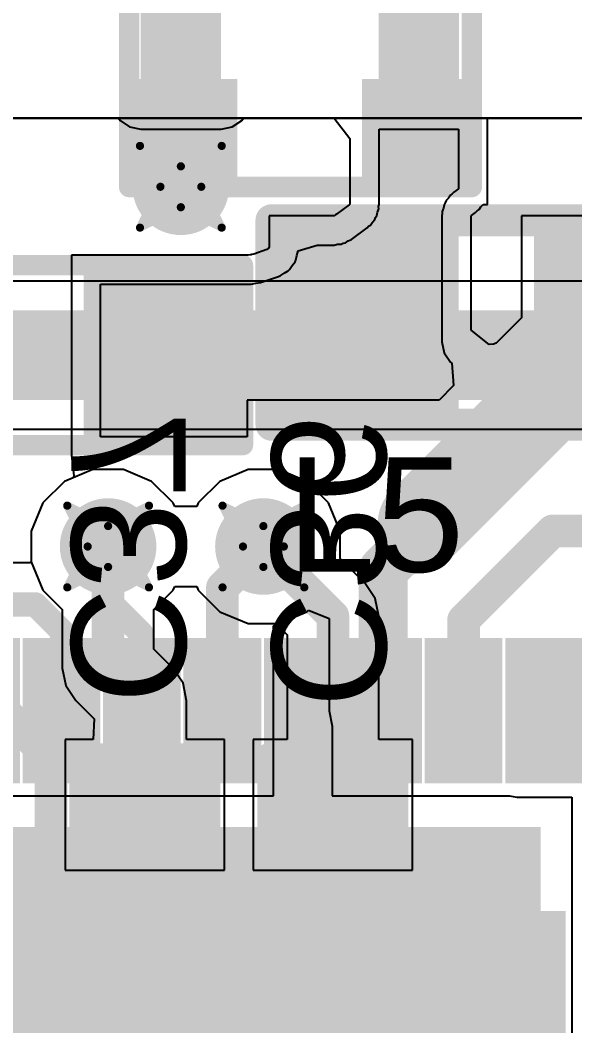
# Model space of a CAD drawing. Header units: inches. Extents: x -8 to 384, y -12 to 64.
# Drawn here: x 8.32 to 11.77, y 21.26 to 27.51 of the extents above; entities that cross this region are included whole.
import ezdxf

# ---------------------------------------------------------------- set-up
doc = ezdxf.new("R2010")
doc.units = ezdxf.units.IN
for name, color, linetype in [('Board_outline', 216, 'Continuous'), ('Bottom Layer', 5, 'Continuous'), ('Bottom Overlay', 54, 'Continuous'), ('Bottom Paste', 16, 'Continuous'), ('Bottom Solder', 6, 'Continuous'), ('Drill Drawing', 1, 'Continuous'), ('Top Layer', 1, 'Continuous'), ('Top Overlay', 2, 'Continuous'), ('Top Paste', 8, 'Continuous'), ('Top Solder', 216, 'Continuous'), ('Via Holes', 16, 'Continuous')]:
    doc.layers.add(name, color=color, linetype=linetype)
doc.styles.add('Arial', font='', dxfattribs={"height": 0.2})
doc.styles.get('Arial').set_extended_font_data('Arial')

# ---------------------------------------------------------------- blocks, each defined once
blk = doc.blocks.new('ANT__4')
at = {"layer": 'Top Layer'}
for points in [[(-4.92830104, -2.85924752), (-4.428302039999999, -2.85924752), (-4.428302039999999, 4.940752119999999), (-4.92830104, 4.940752119999999)], [(-3.45000072, -2.85999936), (-2.95000172, -2.85999936), (-2.95000172, 4.94000028), (-3.45000072, 4.94000028)], [(-4.92830104, -2.82924758), (-4.428302039999999, -2.82924758), (-4.428302039999999, -3.32924658), (-4.92830104, -3.32924658)], [(-3.45000072, -2.82999942), (-2.95000172, -2.82999942), (-2.95000172, -3.32999842), (-3.45000072, -3.32999842)]]:
    blk.add_hatch(color=1, dxfattribs=at).paths.add_polyline_path(points)
at = {"layer": 'Top Paste'}
for points in [[(-4.92830104, -2.82924758), (-4.428302039999999, -2.82924758), (-4.428302039999999, -3.32924658), (-4.92830104, -3.32924658)], [(-3.45000072, -2.82999942), (-2.95000172, -2.82999942), (-2.95000172, -3.32999842), (-3.45000072, -3.32999842)]]:
    blk.add_hatch(color=8, dxfattribs=at).paths.add_polyline_path(points)
at = {"layer": 'Top Solder'}
for points in [[(-5.029901039999999, -2.72764758), (-4.32670204, -2.72764758), (-4.32670204, -3.430846579999999), (-5.029901039999999, -3.430846579999999)], [(-3.55160072, -2.72839942), (-2.84840172, -2.72839942), (-2.84840172, -3.43159842), (-3.55160072, -3.43159842)]]:
    blk.add_hatch(color=216, dxfattribs=at).paths.add_polyline_path(points)
at = {"layer": 'Top Overlay', "const_width": 0.127}
for points in [[(-5.00000016, -3.40000082), (-5.00000016, 5.01000014)], [(-2.86999934, -3.40000082), (-2.86999934, 0.8700007999999999)], [(-5.00000016, -3.40000082), (-2.87999932, -3.40000082)]]:
    blk.add_lwpolyline(points, dxfattribs=at)
at = {"layer": 'Top Overlay', "const_width": 0.0635}
for points in [[(-5.03175016, -3.40000082, 1), (-4.96825016, -3.40000082, 1)], [(-5.03175016, -3.40000082, 1), (-4.96825016, -3.40000082, 1)], [(-2.91174932, -3.40000082, 1), (-2.84824932, -3.40000082, 1)], [(-2.90174934, -3.40000082, 1), (-2.83824934, -3.40000082, 1)]]:
    blk.add_lwpolyline(points, format="xyb", close=True, dxfattribs=at)
blk = doc.blocks.new('IND_0603_24')
at = {"layer": 'Top Layer'}
for points in [[(-1.23500007, 0.4850003), (-0.33499933, 0.4850003), (-0.33499933, -0.4850003), (-1.23500007, -0.4850003)], [(0.33499933, 0.4850003), (1.23500007, 0.4850003), (1.23500007, -0.4850003), (0.33499933, -0.4850003)]]:
    blk.add_hatch(color=1, dxfattribs=at).paths.add_polyline_path(points)
at = {"layer": 'Top Paste'}
for points in [[(-1.23500007, 0.4850003), (-0.33499933, 0.4850003), (-0.33499933, -0.4850003), (-1.23500007, -0.4850003)], [(0.33499933, 0.4850003), (1.23500007, 0.4850003), (1.23500007, -0.4850003), (0.33499933, -0.4850003)]]:
    blk.add_hatch(color=8, dxfattribs=at).paths.add_polyline_path(points)
at = {"layer": 'Top Solder'}
for points in [[(-1.33660007, 0.5866003), (-0.23339933, 0.5866003), (-0.23339933, -0.5866003), (-1.33660007, -0.5866003)], [(0.23339933, 0.5866003), (1.33660007, 0.5866003), (1.33660007, -0.5866003), (0.23339933, -0.5866003)]]:
    blk.add_hatch(color=216, dxfattribs=at).paths.add_polyline_path(points)
at = {"layer": 'Top Overlay', "const_width": 0.1999996}
for points in [[(-1.397, 0.635), (1.397, 0.635)], [(-1.397, -0.635), (-1.397, 0.635)], [(1.397, -0.635), (1.397, 0.635)], [(-1.397, -0.635), (1.397, -0.635)]]:
    blk.add_lwpolyline(points, dxfattribs=at)
at = {"layer": 'Top Overlay', "const_width": 0.0999998}
for points in [[(-1.4469999, 0.635, 1), (-1.3470001, 0.635, 1)], [(-1.4469999, 0.635, 1), (-1.3470001, 0.635, 1)], [(1.3470001, 0.635, 1), (1.4469999, 0.635, 1)], [(1.3470001, 0.635, 1), (1.4469999, 0.635, 1)], [(-1.4469999, -0.635, 1), (-1.3470001, -0.635, 1)], [(-1.4469999, -0.635, 1), (-1.3470001, -0.635, 1)], [(1.3470001, -0.635, 1), (1.4469999, -0.635, 1)], [(1.3470001, -0.635, 1), (1.4469999, -0.635, 1)]]:
    blk.add_lwpolyline(points, format="xyb", close=True, dxfattribs=at)
blk = doc.blocks.new('32_QFN_44')
at = {"layer": 'Top Layer'}
for points in [[(-1.61006028, 2.10008343), (-1.89005972, 2.10008343), (-1.89005972, 2.80008457), (-1.61006028, 2.80008457)], [(-1.10993428, 2.10008343), (-1.38993372, 2.10008343), (-1.38993372, 2.80008457), (-1.10993428, 2.80008457)], [(-0.61006228, 2.10008343), (-0.89006172, 2.10008343), (-0.89006172, 2.80008457), (-0.61006228, 2.80008457)], [(-0.10993628, 2.10008343), (-0.38993572, 2.10008343), (-0.38993572, 2.80008457), (-0.1099362799999999, 2.80008457)], [(0.38993572, 2.10008343), (0.1099362799999999, 2.10008343), (0.10993628, 2.80008457), (0.38993572, 2.80008457)], [(0.89006172, 2.10008343), (0.61006228, 2.10008343), (0.61006228, 2.80008457), (0.89006172, 2.80008457)], [(1.38993372, 2.10008343), (1.10993428, 2.10008343), (1.10993428, 2.80008457), (1.38993372, 2.80008457)], [(1.89005972, 2.10008343), (1.61006028, 2.10008343), (1.61006028, 2.80008457), (1.89005972, 2.80008457)], [(-2.80008457, 1.61006028), (-2.80008457, 1.89005972), (-2.10008343, 1.89005972), (-2.10008343, 1.61006028)], [(2.10008343, 1.61006028), (2.10008343, 1.89005972), (2.80008457, 1.89005972), (2.80008457, 1.61006028)], [(1.626997, -1.626997), (-1.626997, -1.626997), (-1.626997, 1.626997), (1.626997, 1.626997)], [(-2.80008457, 1.10993428), (-2.80008457, 1.38993372), (-2.10008343, 1.38993372), (-2.10008343, 1.10993428)], [(2.10008343, 1.10993428), (2.10008343, 1.38993372), (2.80008457, 1.38993372), (2.80008457, 1.10993428)], [(-2.80008457, 0.61006228), (-2.80008457, 0.89006172), (-2.10008343, 0.89006172), (-2.10008343, 0.61006228)], [(2.10008343, 0.61006228), (2.10008343, 0.89006172), (2.80008457, 0.89006172), (2.80008457, 0.61006228)], [(-0.63496952, -0.63501016), (0.63503048, -0.63501016), (0.63503048, 0.6349898399999999), (-0.63496952, 0.6349898399999999)], [(-2.80008457, 0.10993628), (-2.80008457, 0.38993572), (-2.10008343, 0.38993572), (-2.10008343, 0.10993628)], [(2.10008343, 0.10993628), (2.10008343, 0.38993572), (2.80008457, 0.38993572), (2.80008457, 0.10993628)], [(-2.80008457, -0.38993572), (-2.80008457, -0.10993628), (-2.10008343, -0.10993628), (-2.10008343, -0.38993572)], [(2.10008343, -0.38993572), (2.10008343, -0.10993628), (2.80008457, -0.10993628), (2.80008457, -0.38993572)], [(-2.80008457, -0.89006172), (-2.80008457, -0.61006228), (-2.10008343, -0.61006228), (-2.10008343, -0.89006172)], [(2.10008343, -0.89006172), (2.10008343, -0.61006228), (2.80008457, -0.61006228), (2.80008457, -0.89006172)], [(-2.80008457, -1.38993372), (-2.80008457, -1.10993428), (-2.10008343, -1.10993428), (-2.10008343, -1.38993372)], [(2.10008343, -1.38993372), (2.10008343, -1.10993428), (2.80008457, -1.10993428), (2.80008457, -1.38993372)], [(-2.80008457, -1.89005972), (-2.80008457, -1.61006028), (-2.10008343, -1.61006028), (-2.10008343, -1.89005972)], [(2.10008343, -1.89005972), (2.10008343, -1.61006028), (2.80008457, -1.61006028), (2.80008457, -1.89005972)], [(-1.61006028, -2.80008457), (-1.89005972, -2.80008457), (-1.89005972, -2.10008343), (-1.61006028, -2.10008343)], [(-1.10993428, -2.80008457), (-1.38993372, -2.80008457), (-1.38993372, -2.10008343), (-1.10993428, -2.10008343)], [(-0.61006228, -2.80008457), (-0.89006172, -2.80008457), (-0.89006172, -2.10008343), (-0.61006228, -2.10008343)], [(-0.10993628, -2.80008457), (-0.38993572, -2.80008457), (-0.38993572, -2.10008343), (-0.1099362799999999, -2.10008343)], [(0.38993572, -2.80008457), (0.1099362799999999, -2.80008457), (0.10993628, -2.10008343), (0.38993572, -2.10008343)], [(0.89006172, -2.80008457), (0.61006228, -2.80008457), (0.61006228, -2.10008343), (0.89006172, -2.10008343)], [(1.38993372, -2.80008457), (1.10993428, -2.80008457), (1.10993428, -2.10008343), (1.38993372, -2.10008343)], [(1.89005972, -2.80008457), (1.61006028, -2.80008457), (1.61006028, -2.10008343), (1.89005972, -2.10008343)]]:
    blk.add_hatch(color=1, dxfattribs=at).paths.add_polyline_path(points)
at = {"layer": 'Top Paste'}
for points in [[(-1.61006028, 2.10008343), (-1.89005972, 2.10008343), (-1.89005972, 2.80008457), (-1.61006028, 2.80008457)], [(-1.10993428, 2.10008343), (-1.38993372, 2.10008343), (-1.38993372, 2.80008457), (-1.10993428, 2.80008457)], [(-0.61006228, 2.10008343), (-0.89006172, 2.10008343), (-0.89006172, 2.80008457), (-0.61006228, 2.80008457)], [(-0.10993628, 2.10008343), (-0.38993572, 2.10008343), (-0.38993572, 2.80008457), (-0.1099362799999999, 2.80008457)], [(0.38993572, 2.10008343), (0.1099362799999999, 2.10008343), (0.10993628, 2.80008457), (0.38993572, 2.80008457)], [(0.89006172, 2.10008343), (0.61006228, 2.10008343), (0.61006228, 2.80008457), (0.89006172, 2.80008457)], [(1.38993372, 2.10008343), (1.10993428, 2.10008343), (1.10993428, 2.80008457), (1.38993372, 2.80008457)], [(1.89005972, 2.10008343), (1.61006028, 2.10008343), (1.61006028, 2.80008457), (1.89005972, 2.80008457)], [(-2.80008457, 1.61006028), (-2.80008457, 1.89005972), (-2.10008343, 1.89005972), (-2.10008343, 1.61006028)], [(2.10008343, 1.61006028), (2.10008343, 1.89005972), (2.80008457, 1.89005972), (2.80008457, 1.61006028)], [(1.626997, -1.626997), (-1.626997, -1.626997), (-1.626997, 1.626997), (1.626997, 1.626997)], [(-2.80008457, 1.10993428), (-2.80008457, 1.38993372), (-2.10008343, 1.38993372), (-2.10008343, 1.10993428)], [(2.10008343, 1.10993428), (2.10008343, 1.38993372), (2.80008457, 1.38993372), (2.80008457, 1.10993428)], [(-2.80008457, 0.61006228), (-2.80008457, 0.89006172), (-2.10008343, 0.89006172), (-2.10008343, 0.61006228)], [(2.10008343, 0.61006228), (2.10008343, 0.89006172), (2.80008457, 0.89006172), (2.80008457, 0.61006228)], [(-2.80008457, 0.10993628), (-2.80008457, 0.38993572), (-2.10008343, 0.38993572), (-2.10008343, 0.10993628)], [(2.10008343, 0.10993628), (2.10008343, 0.38993572), (2.80008457, 0.38993572), (2.80008457, 0.10993628)], [(-2.80008457, -0.38993572), (-2.80008457, -0.10993628), (-2.10008343, -0.10993628), (-2.10008343, -0.38993572)], [(2.10008343, -0.38993572), (2.10008343, -0.10993628), (2.80008457, -0.10993628), (2.80008457, -0.38993572)], [(-2.80008457, -0.89006172), (-2.80008457, -0.61006228), (-2.10008343, -0.61006228), (-2.10008343, -0.89006172)], [(2.10008343, -0.89006172), (2.10008343, -0.61006228), (2.80008457, -0.61006228), (2.80008457, -0.89006172)], [(-2.80008457, -1.38993372), (-2.80008457, -1.10993428), (-2.10008343, -1.10993428), (-2.10008343, -1.38993372)], [(2.10008343, -1.38993372), (2.10008343, -1.10993428), (2.80008457, -1.10993428), (2.80008457, -1.38993372)], [(-2.80008457, -1.89005972), (-2.80008457, -1.61006028), (-2.10008343, -1.61006028), (-2.10008343, -1.89005972)], [(2.10008343, -1.89005972), (2.10008343, -1.61006028), (2.80008457, -1.61006028), (2.80008457, -1.89005972)], [(-1.61006028, -2.80008457), (-1.89005972, -2.80008457), (-1.89005972, -2.10008343), (-1.61006028, -2.10008343)], [(-1.10993428, -2.80008457), (-1.38993372, -2.80008457), (-1.38993372, -2.10008343), (-1.10993428, -2.10008343)], [(-0.61006228, -2.80008457), (-0.89006172, -2.80008457), (-0.89006172, -2.10008343), (-0.61006228, -2.10008343)], [(-0.10993628, -2.80008457), (-0.38993572, -2.80008457), (-0.38993572, -2.10008343), (-0.1099362799999999, -2.10008343)], [(0.38993572, -2.80008457), (0.1099362799999999, -2.80008457), (0.10993628, -2.10008343), (0.38993572, -2.10008343)], [(0.89006172, -2.80008457), (0.61006228, -2.80008457), (0.61006228, -2.10008343), (0.89006172, -2.10008343)], [(1.38993372, -2.80008457), (1.10993428, -2.80008457), (1.10993428, -2.10008343), (1.38993372, -2.10008343)], [(1.89005972, -2.80008457), (1.61006028, -2.80008457), (1.61006028, -2.10008343), (1.89005972, -2.10008343)]]:
    blk.add_hatch(color=8, dxfattribs=at).paths.add_polyline_path(points)
at = {"layer": 'Top Solder'}
for points in [[(-1.50846028, 1.99848343), (-1.99165972, 1.99848343), (-1.99165972, 2.90168457), (-1.50846028, 2.90168457)], [(-1.00833428, 1.99848343), (-1.49153372, 1.99848343), (-1.49153372, 2.90168457), (-1.00833428, 2.90168457)], [(-0.5084622799999999, 1.99848343), (-0.99166172, 1.99848343), (-0.99166172, 2.90168457), (-0.5084622799999999, 2.90168457)], [(-0.00833628, 1.99848343), (-0.49153572, 1.99848343), (-0.49153572, 2.90168457), (-0.00833628, 2.90168457)], [(0.49153572, 1.99848343), (0.00833628, 1.99848343), (0.00833628, 2.90168457), (0.49153572, 2.90168457)], [(0.99166172, 1.99848343), (0.5084622799999999, 1.99848343), (0.5084622799999999, 2.90168457), (0.99166172, 2.90168457)], [(1.49153372, 1.99848343), (1.00833428, 1.99848343), (1.00833428, 2.90168457), (1.49153372, 2.90168457)], [(1.99165972, 1.99848343), (1.50846028, 1.99848343), (1.50846028, 2.90168457), (1.99165972, 2.90168457)], [(-2.90168457, 1.50846028), (-2.90168457, 1.99165972), (-1.99848343, 1.99165972), (-1.99848343, 1.50846028)], [(1.99848343, 1.50846028), (1.99848343, 1.99165972), (2.90168457, 1.99165972), (2.90168457, 1.50846028)], [(1.728597, -1.728597), (-1.728597, -1.728597), (-1.728597, 1.728597), (1.728597, 1.728597)], [(-2.90168457, 1.00833428), (-2.90168457, 1.49153372), (-1.99848343, 1.49153372), (-1.99848343, 1.00833428)], [(1.99848343, 1.00833428), (1.99848343, 1.49153372), (2.90168457, 1.49153372), (2.90168457, 1.00833428)], [(-2.90168457, 0.5084622799999999), (-2.90168457, 0.99166172), (-1.99848343, 0.99166172), (-1.99848343, 0.5084622799999999)], [(1.99848343, 0.5084622799999999), (1.99848343, 0.99166172), (2.90168457, 0.99166172), (2.90168457, 0.5084622799999999)], [(-2.90168457, 0.00833628), (-2.90168457, 0.49153572), (-1.99848343, 0.49153572), (-1.99848343, 0.00833628)], [(1.99848343, 0.00833628), (1.99848343, 0.49153572), (2.90168457, 0.49153572), (2.90168457, 0.00833628)], [(-2.90168457, -0.49153572), (-2.90168457, -0.00833628), (-1.99848343, -0.00833628), (-1.99848343, -0.49153572)], [(1.99848343, -0.49153572), (1.99848343, -0.00833628), (2.90168457, -0.00833628), (2.90168457, -0.49153572)], [(-2.90168457, -0.99166172), (-2.90168457, -0.5084622799999999), (-1.99848343, -0.5084622799999999), (-1.99848343, -0.99166172)], [(1.99848343, -0.99166172), (1.99848343, -0.5084622799999999), (2.90168457, -0.5084622799999999), (2.90168457, -0.99166172)], [(-2.90168457, -1.49153372), (-2.90168457, -1.00833428), (-1.99848343, -1.00833428), (-1.99848343, -1.49153372)], [(1.99848343, -1.49153372), (1.99848343, -1.00833428), (2.90168457, -1.00833428), (2.90168457, -1.49153372)], [(-2.90168457, -1.99165972), (-2.90168457, -1.50846028), (-1.99848343, -1.50846028), (-1.99848343, -1.99165972)], [(1.99848343, -1.99165972), (1.99848343, -1.50846028), (2.90168457, -1.50846028), (2.90168457, -1.99165972)], [(-1.50846028, -2.90168457), (-1.99165972, -2.90168457), (-1.99165972, -1.99848343), (-1.50846028, -1.99848343)], [(-1.00833428, -2.90168457), (-1.49153372, -2.90168457), (-1.49153372, -1.99848343), (-1.00833428, -1.99848343)], [(-0.5084622799999999, -2.90168457), (-0.99166172, -2.90168457), (-0.99166172, -1.99848343), (-0.5084622799999999, -1.99848343)], [(-0.00833628, -2.90168457), (-0.49153572, -2.90168457), (-0.49153572, -1.99848343), (-0.00833628, -1.99848343)], [(0.49153572, -2.90168457), (0.00833628, -2.90168457), (0.00833628, -1.99848343), (0.49153572, -1.99848343)], [(0.99166172, -2.90168457), (0.5084622799999999, -2.90168457), (0.5084622799999999, -1.99848343), (0.99166172, -1.99848343)], [(1.49153372, -2.90168457), (1.00833428, -2.90168457), (1.00833428, -1.99848343), (1.49153372, -1.99848343)], [(1.99165972, -2.90168457), (1.50846028, -2.90168457), (1.50846028, -1.99848343), (1.99165972, -1.99848343)]]:
    blk.add_hatch(color=216, dxfattribs=at).paths.add_polyline_path(points)
at = {"layer": 'Top Overlay', "const_width": 0.127}
for points in [[(-2.5654, 2.5654), (-2.1336, 2.5654)], [(-2.5654, 2.5654), (-2.5654, 2.1336)], [(2.1336, 2.5654), (2.5654, 2.5654)], [(2.5654, 2.5654), (2.5654, 2.1336)], [(-2.5654, -2.1336), (-2.5654, -2.5654)], [(2.5654, -2.1336), (2.5654, -2.5654)], [(-2.5654, -2.5654), (-2.1336, -2.5654)], [(2.1336, -2.5654), (2.5654, -2.5654)]]:
    blk.add_lwpolyline(points, dxfattribs=at)
at = {"layer": 'Top Overlay'}
for points, const_width in [([(-2.59715, 2.5654, 1), (-2.53365, 2.5654, 1)], 0.0635), ([(-2.59715, 2.5654, 1), (-2.53365, 2.5654, 1)], 0.0635), ([(-2.16535, 2.5654, 1), (-2.10185, 2.5654, 1)], 0.0635), ([(2.10185, 2.5654, 1), (2.16535, 2.5654, 1)], 0.0635), ([(2.53365, 2.5654, 1), (2.59715, 2.5654, 1)], 0.0635), ([(2.53365, 2.5654, 1), (2.59715, 2.5654, 1)], 0.0635), ([(-2.59715, 2.1336, 1), (-2.53365, 2.1336, 1)], 0.0635), ([(2.53365, 2.1336, 1), (2.59715, 2.1336, 1)], 0.0635), ([(-2.94948864, 1.7526, 1), (-3.09571136, 1.7526, 1)], 0.127), ([(-3.12746136, 1.7526, 1), (-3.06396136, 1.7526, 1)], 0.0635), ([(-2.98123864, 1.7526, 1), (-2.91773864, 1.7526, 1)], 0.0635), ([(-2.59715, -2.1336, 1), (-2.53365, -2.1336, 1)], 0.0635), ([(2.53365, -2.1336, 1), (2.59715, -2.1336, 1)], 0.0635), ([(-2.59715, -2.5654, 1), (-2.53365, -2.5654, 1)], 0.0635), ([(-2.59715, -2.5654, 1), (-2.53365, -2.5654, 1)], 0.0635), ([(-2.16535, -2.5654, 1), (-2.10185, -2.5654, 1)], 0.0635), ([(2.10185, -2.5654, 1), (2.16535, -2.5654, 1)], 0.0635), ([(2.53365, -2.5654, 1), (2.59715, -2.5654, 1)], 0.0635), ([(2.53365, -2.5654, 1), (2.59715, -2.5654, 1)], 0.0635)]:
    blk.add_lwpolyline(points, format="xyb", close=True, dxfattribs=dict(at, const_width=const_width))
blk = doc.blocks.new('S______B______48')
at = {"layer": 'Top Layer'}
for points in [[(-1.143, -0.4445), (-1.143, 0.4445), (-0.3809999999999999, 0.4445), (-0.3809999999999999, -0.4445)], [(0.3809999999999999, -0.4445), (0.3809999999999999, 0.4445), (1.143, 0.4445), (1.143, -0.4445)]]:
    blk.add_hatch(color=1, dxfattribs=at).paths.add_polyline_path(points)
at = {"layer": 'Top Paste'}
for points in [[(-1.143, -0.4445), (-1.143, 0.4445), (-0.3809999999999999, 0.4445), (-0.3809999999999999, -0.4445)], [(0.3809999999999999, -0.4445), (0.3809999999999999, 0.4445), (1.143, 0.4445), (1.143, -0.4445)]]:
    blk.add_hatch(color=8, dxfattribs=at).paths.add_polyline_path(points)
at = {"layer": 'Top Solder'}
for points in [[(-1.2446, -0.5460999999999999), (-1.2446, 0.5460999999999999), (-0.2794, 0.5460999999999999), (-0.2794, -0.5460999999999999)], [(0.2794, -0.5460999999999999), (0.2794, 0.5460999999999999), (1.2446, 0.5460999999999999), (1.2446, -0.5460999999999999)]]:
    blk.add_hatch(color=216, dxfattribs=at).paths.add_polyline_path(points)
at = {"layer": 'Top Overlay', "const_width": 0.127}
for points in [[(1.27, 0.5588), (-1.27, 0.5588)], [(-1.27, 0.5588), (-1.27, -0.5588)], [(1.27, 0.5588), (1.27, -0.5588)], [(1.27, -0.5588), (-1.27, -0.5588)]]:
    blk.add_lwpolyline(points, dxfattribs=at)
at = {"layer": 'Top Overlay', "const_width": 0.0635}
for points in [[(-1.30175, 0.5588, 1), (-1.23825, 0.5588, 1)], [(-1.30175, 0.5588, 1), (-1.23825, 0.5588, 1)], [(1.23825, 0.5588, 1), (1.30175, 0.5588, 1)], [(1.23825, 0.5588, 1), (1.30175, 0.5588, 1)], [(-1.30175, -0.5588, 1), (-1.23825, -0.5588, 1)], [(-1.30175, -0.5588, 1), (-1.23825, -0.5588, 1)], [(1.23825, -0.5588, 1), (1.30175, -0.5588, 1)], [(1.23825, -0.5588, 1), (1.30175, -0.5588, 1)]]:
    blk.add_lwpolyline(points, format="xyb", close=True, dxfattribs=at)
blk = doc.blocks.new('C___0402_B_78')
at = {"layer": 'Bottom Layer'}
for points in [[(-0.2413, 0.3175), (-0.2412999999999999, -0.3175), (-0.6985, -0.3175), (-0.6985, 0.3175)], [(0.6985, 0.3175), (0.6985, -0.3175), (0.2413, -0.3175), (0.2412999999999999, 0.3175)]]:
    blk.add_hatch(color=5, dxfattribs=at).paths.add_polyline_path(points)
at = {"layer": 'Bottom Paste'}
for points in [[(-0.2413, 0.3175), (-0.2412999999999999, -0.3175), (-0.6985, -0.3175), (-0.6985, 0.3175)], [(0.6985, 0.3175), (0.6985, -0.3175), (0.2413, -0.3175), (0.2412999999999999, 0.3175)]]:
    blk.add_hatch(color=16, dxfattribs=at).paths.add_polyline_path(points)
at = {"layer": 'Bottom Solder'}
for points in [[(-0.18130012, 0.37749988), (-0.18130012, -0.37749988), (-0.7584998799999999, -0.37749988), (-0.7584998799999999, 0.37749988)], [(0.7584998799999999, 0.37749988), (0.7584998799999999, -0.37749988), (0.18130012, -0.37749988), (0.18130012, 0.37749988)]]:
    blk.add_hatch(color=6, dxfattribs=at).paths.add_polyline_path(points)
at = {"layer": 'Bottom Overlay', "const_width": 0.127}
for points in [[(-0.2794, 0.4064), (-0.7874, 0.4064)], [(-0.7874, -0.4064), (-0.7874, 0.4064)], [(0.7874, 0.4064), (0.2794, 0.4064)], [(0.7874, -0.4064), (0.7874, 0.4064)], [(-0.2794, -0.4064), (-0.7874, -0.4064)], [(0.7874, -0.4064), (0.2794, -0.4064)]]:
    blk.add_lwpolyline(points, dxfattribs=at)
at = {"layer": 'Bottom Overlay', "const_width": 0.0635}
for points in [[(-0.8191499999999999, 0.4064, 1), (-0.7556499999999999, 0.4064, 1)], [(-0.8191499999999999, 0.4064, 1), (-0.7556499999999999, 0.4064, 1)], [(-0.31115, 0.4064, 1), (-0.24765, 0.4064, 1)], [(0.24765, 0.4064, 1), (0.31115, 0.4064, 1)], [(0.7556499999999999, 0.4064, 1), (0.8191499999999999, 0.4064, 1)], [(0.7556499999999999, 0.4064, 1), (0.8191499999999999, 0.4064, 1)], [(-0.8191499999999999, -0.4064, 1), (-0.7556499999999999, -0.4064, 1)], [(-0.8191499999999999, -0.4064, 1), (-0.7556499999999999, -0.4064, 1)], [(-0.31115, -0.4064, 1), (-0.24765, -0.4064, 1)], [(0.24765, -0.4064, 1), (0.31115, -0.4064, 1)], [(0.7556499999999999, -0.4064, 1), (0.8191499999999999, -0.4064, 1)], [(0.7556499999999999, -0.4064, 1), (0.8191499999999999, -0.4064, 1)]]:
    blk.add_lwpolyline(points, format="xyb", close=True, dxfattribs=at)
blk = doc.blocks.new('C___0402_B_79')
at = {"layer": 'Bottom Layer'}
for points in [[(-0.2413, 0.3175), (-0.2412999999999999, -0.3175), (-0.6985, -0.3175), (-0.6985, 0.3175)], [(0.6985, 0.3175), (0.6985, -0.3175), (0.2413, -0.3175), (0.2412999999999999, 0.3175)]]:
    blk.add_hatch(color=5, dxfattribs=at).paths.add_polyline_path(points)
at = {"layer": 'Bottom Paste'}
for points in [[(-0.2413, 0.3175), (-0.2412999999999999, -0.3175), (-0.6985, -0.3175), (-0.6985, 0.3175)], [(0.6985, 0.3175), (0.6985, -0.3175), (0.2413, -0.3175), (0.2412999999999999, 0.3175)]]:
    blk.add_hatch(color=16, dxfattribs=at).paths.add_polyline_path(points)
at = {"layer": 'Bottom Solder'}
for points in [[(-0.18130012, 0.37749988), (-0.18130012, -0.37749988), (-0.7584998799999999, -0.37749988), (-0.7584998799999999, 0.37749988)], [(0.7584998799999999, 0.37749988), (0.7584998799999999, -0.37749988), (0.18130012, -0.37749988), (0.18130012, 0.37749988)]]:
    blk.add_hatch(color=6, dxfattribs=at).paths.add_polyline_path(points)
at = {"layer": 'Bottom Overlay', "const_width": 0.127}
for points in [[(-0.7874, 0.4064), (-0.7874, -0.4064)], [(-0.7874, 0.4064), (-0.2794, 0.4064)], [(0.2794, 0.4064), (0.7874, 0.4064)], [(0.7874, 0.4064), (0.7874, -0.4064)], [(-0.7874, -0.4064), (-0.2794, -0.4064)], [(0.2794, -0.4064), (0.7874, -0.4064)]]:
    blk.add_lwpolyline(points, dxfattribs=at)
at = {"layer": 'Bottom Overlay', "const_width": 0.0635}
for points in [[(-0.8191499999999999, 0.4064, 1), (-0.7556499999999999, 0.4064, 1)], [(-0.8191499999999999, 0.4064, 1), (-0.7556499999999999, 0.4064, 1)], [(-0.31115, 0.4064, 1), (-0.24765, 0.4064, 1)], [(0.24765, 0.4064, 1), (0.31115, 0.4064, 1)], [(0.7556499999999999, 0.4064, 1), (0.8191499999999999, 0.4064, 1)], [(0.7556499999999999, 0.4064, 1), (0.8191499999999999, 0.4064, 1)], [(-0.8191499999999999, -0.4064, 1), (-0.7556499999999999, -0.4064, 1)], [(-0.8191499999999999, -0.4064, 1), (-0.7556499999999999, -0.4064, 1)], [(-0.31115, -0.4064, 1), (-0.24765, -0.4064, 1)], [(0.24765, -0.4064, 1), (0.31115, -0.4064, 1)], [(0.7556499999999999, -0.4064, 1), (0.8191499999999999, -0.4064, 1)], [(0.7556499999999999, -0.4064, 1), (0.8191499999999999, -0.4064, 1)]]:
    blk.add_lwpolyline(points, format="xyb", close=True, dxfattribs=at)

msp = doc.modelspace()

# ---------------------------------------------------------------- hatches: boundary and pattern name
at = {"layer": 'Bottom Layer'}
h = msp.add_hatch(color=5, dxfattribs=at)
edge = h.paths.add_edge_path()
edge.add_arc((9.31669968, 26.47190032), 0.2999994, 0, 360)
for points in [[(-2.1082, 25.146), (12.573, 25.146), (12.573, 25.7048), (-2.1082, 25.7048)], [(7.264399999999999, 19.1262), (11.7094, 19.1262), (11.7094, 21.971), (7.264399999999999, 21.971)]]:
    msp.add_hatch(color=5, dxfattribs=at).paths.add_polyline_path(points)
h = msp.add_hatch(color=5, dxfattribs=at)
edge = h.paths.add_edge_path()
edge.add_arc((8.8646, 24.2364006), 0.2999994, 0, 360)
h = msp.add_hatch(color=5, dxfattribs=at)
edge = h.paths.add_edge_path()
edge.add_arc((9.8298, 24.2364006), 0.2999994, 0, 360)
at = {"layer": 'Top Layer'}
h = msp.add_hatch(color=1, dxfattribs=at)
edge = h.paths.add_edge_path()
edge.add_arc((9.31669968, 26.47190032), 0.2999994, 0, 360)
h = msp.add_hatch(color=1, dxfattribs=at)
edge = h.paths.add_edge_path()
edge.add_arc((8.8646, 24.2364006), 0.2999994, 0, 360)
h = msp.add_hatch(color=1, dxfattribs=at)
edge = h.paths.add_edge_path()
edge.add_arc((9.8298, 24.2364006), 0.2999994, 0, 360)
msp.add_hatch(color=1, dxfattribs=at).paths.add_polyline_path([(11.4046, 22.86), (14.224, 22.86), (14.224, 23.5712), (11.4046, 23.5712)])
at = {"layer": 'Via Holes'}
h = msp.add_hatch(color=7, dxfattribs=at)
edge = h.paths.add_edge_path()
edge.add_arc((9.31669968, 26.47190032), 0.1499997, 0, 360)
h = msp.add_hatch(color=7, dxfattribs=at)
edge = h.paths.add_edge_path()
edge.add_arc((8.8646, 24.2364006), 0.1499997, 0, 360)
h = msp.add_hatch(color=7, dxfattribs=at)
edge = h.paths.add_edge_path()
edge.add_arc((9.8298, 24.2364006), 0.1499997, 0, 360)

# ---------------------------------------------------------------- linework, layer by layer
at = {"layer": 'Board_outline', "const_width": 0.254}
msp.add_lwpolyline([(37.53680072, 13.3604, 1), (-7.46320072, 13.3604, 1)], format="xyb", close=True, dxfattribs=at)
at = {"layer": 'Bottom Layer'}
for p, q in [((33.401, 26.8986), (-3.2258, 26.8986)), ((-2.62867902, 26.8986), (32.70227648, 26.8986)), ((12.573, 25.88608234), (-2.1082, 25.88608234)), ((-0.07271766, 24.96471766), (11.83291766, 24.96471766)), ((8.76956082, 24.7142), (8.593947759999999, 24.64145948)), ((8.95963918, 24.7142), (8.76956082, 24.7142)), ((9.13525224, 24.64145948), (8.95963918, 24.7142)), ((9.73476082, 24.7142), (9.55914776, 24.64145948)), ((9.92483918, 24.7142), (9.73476082, 24.7142)), ((10.10045224, 24.64145948), (9.92483918, 24.7142)), ((8.593947759999999, 24.64145948), (8.459541119999999, 24.50705284)), ((9.26965888, 24.50705284), (9.13525224, 24.64145948)), ((9.55914776, 24.64145948), (9.42474112, 24.50705284)), ((10.23485888, 24.50705284), (10.10045224, 24.64145948)), ((8.459541119999999, 24.50705284), (8.386800599999999, 24.33143978)), ((9.278467599999999, 24.48578542), (9.26965888, 24.50705284)), ((9.42474112, 24.50705284), (9.415932399999999, 24.48578542)), ((10.3075994, 24.33143978), (10.23485888, 24.50705284)), ((9.415932399999999, 24.48578542), (9.278467599999999, 24.48578542)), ((8.386800599999999, 24.33143978), (8.386800599999999, 24.14136142)), ((10.3075994, 24.16147314), (10.3075994, 24.33143978)), ((8.386800599999999, 24.14136142), (8.459541119999999, 23.96574836)), ((10.46302962, 24.00604292), (10.3075994, 24.16147314)), ((10.46303724, 24.00603784), (10.46302962, 24.00604292)), ((10.52478972, 23.9136174), (10.46303724, 24.00603784)), ((8.459541119999999, 23.96574836), (8.579726299999999, 23.84556318)), ((9.1494737, 23.84556318), (9.26965888, 23.96574836)), ((9.26965888, 23.96574836), (9.278467599999999, 23.98701578)), ((9.278467599999999, 23.98701578), (9.415932399999999, 23.98701578)), ((9.415932399999999, 23.98701578), (9.42474112, 23.96574836)), ((9.42474112, 23.96574836), (9.55914776, 23.83134172)), ((10.5464737, 23.8046006), (10.52478972, 23.9136174)), ((8.579726299999999, 23.84556318), (8.579726299999999, 23.48101222)), ((9.1494737, 23.5990003), (9.1494737, 23.84556318)), ((9.55914776, 23.83134172), (9.73476082, 23.7586012)), ((9.73476082, 23.7586012), (9.90472746, 23.7586012)), ((9.90472746, 23.7586012), (9.9767263, 23.68660236)), ((10.5464737, 23.0378), (10.5464737, 23.8046006)), ((9.9767263, 23.68660236), (9.9767263, 23.0378)), ((9.269237239999999, 23.47923676), (9.1494737, 23.5990003)), ((8.579726299999999, 23.48101222), (8.579723759999998, 23.48099952)), ((8.579723759999998, 23.48099952), (8.60141028, 23.37198272)), ((9.33098972, 23.38681632), (9.269237239999999, 23.47923676)), ((9.35267624, 23.27779952), (9.33098972, 23.38681632)), ((8.60141028, 23.37198272), (8.66316276, 23.27956228)), ((8.66316276, 23.27956228), (8.77792504, 23.1648)), ((9.352673699999999, 23.27778682), (9.35267624, 23.27779952)), ((9.352673699999999, 23.0378), (9.352673699999999, 23.27778682)), ((8.77792504, 23.1648), (8.77085114, 23.0378)), ((8.77085114, 23.0378), (8.597900000000001, 23.0378)), ((8.597900000000001, 23.0378), (8.597900000000001, 22.225)), ((9.5885, 23.0378), (9.352673699999999, 23.0378)), ((9.5885, 22.225), (9.5885, 23.0378)), ((9.9767263, 23.0378), (9.7663, 23.0378)), ((9.7663, 23.0378), (9.7663, 22.225)), ((10.7569, 23.0378), (10.5464737, 23.0378)), ((10.7569, 22.225), (10.7569, 23.0378)), ((8.597900000000001, 22.225), (9.5885, 22.225)), ((9.7663, 22.225), (10.7569, 22.225))]:
    msp.add_line(p, q, dxfattribs=at)
at = {"layer": 'Bottom Layer', "const_width": 0.2032}
for points in [[(8.8646, 23.48099952), (8.8646, 24.2364006)], [(9.8298, 24.2364006), (10.2616, 23.8046006)], [(10.2616, 22.6314), (10.2616, 23.8046006)], [(7.881967980000001, 23.5458), (8.509, 22.91876798)], [(8.8646, 23.48099952), (9.067799999999998, 23.27779952)], [(9.067799999999998, 22.6314), (9.067799999999998, 23.27779952)], [(8.509, 21.6916), (8.509, 22.91876798)]]:
    msp.add_lwpolyline(points, dxfattribs=at)
at = {"layer": 'Bottom Layer', "const_width": 0.1016}
for points in [[(8.813799999999999, 24.2364006, 1), (8.915399999999998, 24.2364006, 1)], [(9.779, 24.2364006, 1), (9.8806, 24.2364006, 1)], [(10.2108, 23.8046006, 1), (10.3124, 23.8046006, 1)], [(10.2108, 23.8046006, 1), (10.3124, 23.8046006, 1)], [(8.813799999999999, 23.48099952, 1), (8.915399999999998, 23.48099952, 1)], [(8.813799999999999, 23.48099952, 1), (8.915399999999998, 23.48099952, 1)], [(9.017, 23.27779952, 1), (9.118599999999999, 23.27779952, 1)], [(9.017, 23.27779952, 1), (9.118599999999999, 23.27779952, 1)], [(8.4582, 22.91876798, 1), (8.5598, 22.91876798, 1)], [(8.4582, 22.91876798, 1), (8.5598, 22.91876798, 1)], [(9.017, 22.6314, 1), (9.118599999999999, 22.6314, 1)], [(10.2108, 22.6314, 1), (10.3124, 22.6314, 1)], [(8.4582, 21.6916, 1), (8.5598, 21.6916, 1)]]:
    msp.add_lwpolyline(points, format="xyb", close=True, dxfattribs=at)
at = {"layer": 'Drill Drawing', "const_width": 0.0508}
for points in [[(9.06269968, 26.72590032), (9.31669968, 26.59890032)], [(9.06269968, 26.72590032), (9.189699679999999, 26.47190032)], [(9.31669968, 26.59890032), (9.570699679999999, 26.72590032)], [(9.44369968, 26.47190032), (9.570699679999999, 26.72590032)], [(9.06269968, 26.21790032), (9.189699679999999, 26.47190032)], [(9.44369968, 26.47190032), (9.570699679999999, 26.21790032)], [(9.06269968, 26.21790032), (9.31669968, 26.34490032)], [(9.31669968, 26.34490032), (9.570699679999999, 26.21790032)], [(8.6106, 24.4904006), (8.8646, 24.3634006)], [(8.6106, 24.4904006), (8.737599999999999, 24.2364006)], [(8.8646, 24.3634006), (9.118599999999999, 24.4904006)], [(8.991599999999998, 24.2364006), (9.118599999999999, 24.4904006)], [(9.5758, 24.4904006), (9.8298, 24.3634006)], [(9.5758, 24.4904006), (9.7028, 24.2364006)], [(9.8298, 24.3634006), (10.0838, 24.4904006)], [(9.9568, 24.2364006), (10.0838, 24.4904006)], [(8.6106, 23.9824006), (8.737599999999999, 24.2364006)], [(8.991599999999998, 24.2364006), (9.118599999999999, 23.9824006)], [(9.5758, 23.9824006), (9.7028, 24.2364006)], [(9.9568, 24.2364006), (10.0838, 23.9824006)], [(8.6106, 23.9824006), (8.8646, 24.1094006)], [(8.8646, 24.1094006), (9.118599999999999, 23.9824006)], [(9.5758, 23.9824006), (9.8298, 24.1094006)], [(9.8298, 24.1094006), (10.0838, 23.9824006)]]:
    msp.add_lwpolyline(points, dxfattribs=at)
at = {"layer": 'Drill Drawing', "const_width": 0.0254}
for points in [[(9.049999679999999, 26.72590032, 1), (9.075399679999999, 26.72590032, 1)], [(9.049999679999999, 26.72590032, 1), (9.075399679999999, 26.72590032, 1)], [(9.55799968, 26.72590032, 1), (9.58339968, 26.72590032, 1)], [(9.55799968, 26.72590032, 1), (9.58339968, 26.72590032, 1)], [(9.303999679999999, 26.59890032, 1), (9.32939968, 26.59890032, 1)], [(9.303999679999999, 26.59890032, 1), (9.32939968, 26.59890032, 1)], [(9.17699968, 26.47190032, 1), (9.20239968, 26.47190032, 1)], [(9.17699968, 26.47190032, 1), (9.20239968, 26.47190032, 1)], [(9.43099968, 26.47190032, 1), (9.456399679999999, 26.47190032, 1)], [(9.43099968, 26.47190032, 1), (9.456399679999999, 26.47190032, 1)], [(9.303999679999999, 26.34490032, 1), (9.32939968, 26.34490032, 1)], [(9.303999679999999, 26.34490032, 1), (9.32939968, 26.34490032, 1)], [(9.049999679999999, 26.21790032, 1), (9.075399679999999, 26.21790032, 1)], [(9.049999679999999, 26.21790032, 1), (9.075399679999999, 26.21790032, 1)], [(9.55799968, 26.21790032, 1), (9.58339968, 26.21790032, 1)], [(9.55799968, 26.21790032, 1), (9.58339968, 26.21790032, 1)], [(8.597900000000001, 24.4904006, 1), (8.6233, 24.4904006, 1)], [(8.597900000000001, 24.4904006, 1), (8.6233, 24.4904006, 1)], [(9.105899999999998, 24.4904006, 1), (9.1313, 24.4904006, 1)], [(9.105899999999998, 24.4904006, 1), (9.1313, 24.4904006, 1)], [(9.5631, 24.4904006, 1), (9.5885, 24.4904006, 1)], [(9.5631, 24.4904006, 1), (9.5885, 24.4904006, 1)], [(10.0711, 24.4904006, 1), (10.0965, 24.4904006, 1)], [(10.0711, 24.4904006, 1), (10.0965, 24.4904006, 1)], [(8.851899999999999, 24.3634006, 1), (8.877299999999998, 24.3634006, 1)], [(8.851899999999999, 24.3634006, 1), (8.877299999999998, 24.3634006, 1)], [(9.8171, 24.3634006, 1), (9.8425, 24.3634006, 1)], [(9.8171, 24.3634006, 1), (9.8425, 24.3634006, 1)], [(8.7249, 24.2364006, 1), (8.7503, 24.2364006, 1)], [(8.7249, 24.2364006, 1), (8.7503, 24.2364006, 1)], [(8.9789, 24.2364006, 1), (9.004299999999999, 24.2364006, 1)], [(8.9789, 24.2364006, 1), (9.004299999999999, 24.2364006, 1)], [(9.6901, 24.2364006, 1), (9.7155, 24.2364006, 1)], [(9.6901, 24.2364006, 1), (9.7155, 24.2364006, 1)], [(9.9441, 24.2364006, 1), (9.9695, 24.2364006, 1)], [(9.9441, 24.2364006, 1), (9.9695, 24.2364006, 1)], [(8.851899999999999, 24.1094006, 1), (8.877299999999998, 24.1094006, 1)], [(8.851899999999999, 24.1094006, 1), (8.877299999999998, 24.1094006, 1)], [(9.8171, 24.1094006, 1), (9.8425, 24.1094006, 1)], [(9.8171, 24.1094006, 1), (9.8425, 24.1094006, 1)], [(8.597900000000001, 23.9824006, 1), (8.6233, 23.9824006, 1)], [(8.597900000000001, 23.9824006, 1), (8.6233, 23.9824006, 1)], [(9.105899999999998, 23.9824006, 1), (9.1313, 23.9824006, 1)], [(9.105899999999998, 23.9824006, 1), (9.1313, 23.9824006, 1)], [(9.5631, 23.9824006, 1), (9.5885, 23.9824006, 1)], [(9.5631, 23.9824006, 1), (9.5885, 23.9824006, 1)], [(10.0711, 23.9824006, 1), (10.0965, 23.9824006, 1)], [(10.0711, 23.9824006, 1), (10.0965, 23.9824006, 1)]]:
    msp.add_lwpolyline(points, format="xyb", close=True, dxfattribs=at)
at = {"layer": 'Top Layer'}
for p, q in [((33.401, 26.8986), (-3.2258, 26.8986)), ((-2.62867902, 26.8986), (8.9284683, 26.8986)), ((8.9284683, 26.8986), (8.938912779999999, 26.8829663)), ((8.938912779999999, 26.8829663), (8.997726479999999, 26.84366996)), ((9.63647044, 26.84366996), (9.69528414, 26.8829663)), ((9.69528414, 26.8829663), (9.705728619999999, 26.8986)), ((9.705728619999999, 26.8986), (10.26937748, 26.8986)), ((10.26937748, 26.8986), (10.36759928, 26.77159746)), ((11.22319828, 26.36260158), (11.22319828, 26.8986)), ((11.22319828, 26.8986), (32.70227648, 26.8986)), ((8.997726479999999, 26.84366996), (9.067098960000001, 26.82987014)), ((9.067098960000001, 26.82987014), (9.567097959999998, 26.82987014)), ((9.567097959999998, 26.82987014), (9.63647044, 26.84366996)), ((10.54887908, 26.36260412), (10.54888162, 26.8291183)), ((10.54888162, 26.8291183), (11.04191594, 26.8291183)), ((11.04191594, 26.8291183), (11.04191594, 26.45855516)), ((10.36759928, 26.77159746), (10.36759674, 26.3673463)), ((11.04191594, 26.45855516), (11.0134908, 26.43779828)), ((10.96560418, 26.38574352), (10.96075532, 26.37249996)), ((10.98022442, 26.4016363), (10.96560418, 26.38574352)), ((10.99222084, 26.41958902), (10.98022442, 26.4016363)), ((11.00394548, 26.42742238), (10.99222084, 26.41958902)), ((11.0134908, 26.43779828), (11.00394548, 26.42742238)), ((10.36377912, 26.3598152), (10.2845108, 26.30193114)), ((10.36691094, 26.36294956), (10.36377912, 26.3598152)), ((10.36759674, 26.3673463), (10.36691094, 26.36294956)), ((10.53507926, 26.29323164), (10.53929058, 26.31440254)), ((10.53929058, 26.31440254), (10.546715, 26.33467936)), ((10.54612826, 26.34876874), (10.54887908, 26.36260412)), ((10.546715, 26.33467936), (10.54612826, 26.34876874)), ((10.9487081, 26.33959934), (10.94128368, 26.31932252)), ((10.94128368, 26.31932252), (10.94187042, 26.30523568)), ((10.95292196, 26.36077786), (10.9487081, 26.33959934)), ((10.96075532, 26.37249996), (10.95292196, 26.36077786)), ((11.14882454, 26.3121521), (11.15837494, 26.32253308)), ((11.15837494, 26.32253308), (11.17010212, 26.33036898)), ((11.17010212, 26.33036898), (11.182096, 26.34831916)), ((11.182096, 26.34831916), (11.19523542, 26.36260158)), ((11.19523542, 26.36260158), (11.22319828, 26.36260158)), ((10.25222994, 26.2914003), (9.864801199999999, 26.2914003)), ((9.864801199999999, 26.2914003), (9.864801199999999, 26.0994652)), ((10.25589262, 26.29212928), (10.25222994, 26.2914003)), ((10.26985246, 26.29212928), (10.25589262, 26.29212928)), ((10.28111228, 26.3003538), (10.26985246, 26.29212928)), ((10.2845108, 26.30193114), (10.28111228, 26.3003538)), ((10.49578292, 26.23441794), (10.50777426, 26.25236812)), ((10.50777426, 26.25236812), (10.5223945, 26.26825836)), ((10.5223945, 26.26825836), (10.5272459, 26.281507)), ((10.5272459, 26.281507), (10.53507926, 26.29323164)), ((10.9391196, 26.29140538), (10.93911706, 26.23560666)), ((10.94187042, 26.30523568), (10.9391196, 26.29140538)), ((11.1203994, 26.23559904), (11.12040194, 26.28665558)), ((11.12040194, 26.28665558), (11.12108774, 26.29105232)), ((11.12108774, 26.29105232), (11.12421956, 26.29418668)), ((11.12421956, 26.29418668), (11.14882454, 26.3121521)), ((12.6903988, 26.2914003), (11.4348006, 26.2914003)), ((11.4348006, 26.2914003), (11.4348006, 25.6576449)), ((10.37700236, 26.14499978), (10.47450788, 26.2162036)), ((10.47450788, 26.2162036), (10.48405574, 26.22658204)), ((10.48405574, 26.22658204), (10.49578292, 26.23441794)), ((10.93911706, 26.23560666), (10.93911706, 25.50917682)), ((11.1203994, 25.58018506), (11.1203994, 26.23559904)), ((10.3394637, 26.12391778), (10.35741642, 26.13591166)), ((10.35741642, 26.13591166), (10.37700236, 26.14499978)), ((9.85192086, 26.08142612), (9.77048846, 26.05349628)), ((9.858275939999999, 26.085673), (9.85192086, 26.08142612)), ((9.86256346, 26.08744846), (9.858275939999999, 26.085673)), ((9.86285302, 26.09210174), (9.86256346, 26.08744846)), ((9.864801199999999, 26.0994652), (9.86285302, 26.09210174)), ((10.0381054, 26.04573658), (10.04573048, 26.07455796)), ((10.04573048, 26.07455796), (10.16331724, 26.11011796)), ((10.16331724, 26.11011796), (10.27009122, 26.11011796)), ((10.27009122, 26.11011796), (10.29126974, 26.11433182)), ((10.29126974, 26.11433182), (10.31283942, 26.11523098)), ((10.31283942, 26.11523098), (10.3256334, 26.12116696)), ((10.3256334, 26.12116696), (10.3394637, 26.12391778)), ((9.73575142, 26.0477), (8.636000000000001, 26.0477)), ((8.636000000000001, 26.0477), (8.636000000000001, 24.80310254)), ((9.74748114, 26.05003426), (9.73575142, 26.0477)), ((9.75320884, 26.05003426), (9.74748114, 26.05003426)), ((9.758634279999999, 26.05189608), (9.75320884, 26.05003426)), ((9.77048846, 26.05349628), (9.758634279999999, 26.05189608)), ((10.00956596, 25.98246772), (10.0276406, 26.00617862)), ((10.0276406, 26.00617862), (10.02910364, 26.01171328)), ((10.02910364, 26.01171328), (10.03228372, 26.0164707)), ((10.03228372, 26.0164707), (10.0381054, 26.04573658)), ((9.95898948, 25.93494178), (9.98475778, 25.94992778)), ((9.98475778, 25.94992778), (9.988224879999999, 25.95447438)), ((9.988224879999999, 25.95447438), (9.99298738, 25.957657)), ((9.99298738, 25.957657), (10.00956596, 25.98246772)), ((9.78286588, 25.87223934), (9.812413699999999, 25.8762246)), ((9.812413699999999, 25.8762246), (9.9236149, 25.91436778)), ((9.9236149, 25.91436778), (9.92856028, 25.91724306)), ((9.92856028, 25.91724306), (9.934173679999999, 25.91836066)), ((9.934173679999999, 25.91836066), (9.95898948, 25.93494178)), ((8.817282339999998, 24.9174), (8.817282339999998, 25.86641766)), ((8.817282339999998, 25.86641766), (9.73779866, 25.86641766)), ((9.73779866, 25.86641766), (9.73781136, 25.8664202)), ((9.73781136, 25.8664202), (9.7378266, 25.86641766)), ((9.7378266, 25.86641766), (9.75362794, 25.8664202)), ((9.75362794, 25.8664202), (9.78286588, 25.87223934)), ((11.4348006, 25.6576449), (11.27740696, 25.50024872)), ((11.23314492, 25.49262364), (11.1203994, 25.58018506)), ((10.93911706, 25.50917682), (10.95291688, 25.4398018)), ((10.95291688, 25.4398018), (10.99221322, 25.38099064)), ((11.25880654, 25.49336532), (11.23314492, 25.49262364)), ((11.25926882, 25.49343898), (11.25880654, 25.49336532)), ((11.27740696, 25.50024872), (11.25926882, 25.49343898)), ((10.99221322, 25.38099064), (11.00037424, 25.37553726)), ((11.00037424, 25.37553726), (11.01056218, 25.23723426)), ((11.01056218, 25.23723426), (10.92316586, 25.146)), ((10.92316586, 25.146), (9.7282, 25.146)), ((9.7282, 25.146), (9.7282, 24.9174)), ((9.7282, 24.9174), (8.817282339999998, 24.9174)), ((8.636000000000001, 24.80310254), (8.63599746, 24.8031)), ((8.63599746, 24.8031), (8.65207566, 24.6761)), ((8.593947759999999, 24.64145948), (8.459541119999999, 24.50705284)), ((8.6480777, 24.66388006), (8.593947759999999, 24.64145948)), ((8.65207566, 24.6761), (8.6480777, 24.66388006)), ((8.459541119999999, 24.50705284), (8.386800599999999, 24.33143978)), ((8.386800599999999, 24.33143978), (8.386800599999999, 24.14136396)), ((8.3825334, 24.13497586), (6.9088, 24.13497586)), ((8.386800599999999, 24.14136396), (8.3825334, 24.13497586)), ((10.0001197, 23.78978224), (10.10045224, 23.83134172)), ((10.10045224, 23.83134172), (10.11085862, 23.8417481)), ((10.11085862, 23.8417481), (10.23785862, 23.78914216)), ((9.89232972, 23.74339676), (10.0001197, 23.78978224)), ((10.23785862, 23.78914216), (10.23785862, 23.2156)), ((9.89232972, 22.6878007), (9.89232972, 23.74339676)), ((10.23785862, 23.2156), (10.25672828, 23.12073862)), ((10.25672828, 23.12073862), (10.25672828, 22.6878007)), ((7.902181299999999, 22.6878007), (9.89232972, 22.6878007)), ((10.25672828, 22.6878007), (11.35893842, 22.6878007)), ((11.35893842, 22.6878007), (11.4046, 22.67871766)), ((11.4046, 22.67871766), (11.7467507, 22.67871766)), ((11.7467507, 22.67871766), (11.7467507, 22.19777628)), ((11.7467507, 22.19777628), (11.7467507, 21.19777828))]:
    msp.add_line(p, q, dxfattribs=at)
for points, const_width in [([(9.31669968, 26.47190032), (9.31669968, 27.07715184)], 0.499999), ([(11.4046, 24.9682), (12.065, 25.6286)], 0.5588), ([(11.15165664, 24.7142), (11.4046, 24.96714336)], 0.5588), ([(11.4046, 24.96714336), (11.4046, 24.9682)], 0.508), ([(10.8204, 24.384), (11.1506, 24.7142)], 0.5588), ([(11.1506, 24.7142), (11.15165664, 24.7142)], 0.508), ([(10.8204, 24.3356003), (10.8204, 24.384)], 0.3048), ([(10.574528, 24.0897283), (10.8204, 24.3356003)], 0.3048), ([(11.0744, 23.77919806), (11.62840194, 24.3332)], 0.2032), ([(11.62840194, 24.3332), (13.335, 24.3332)], 0.2032), ([(9.575165, 23.9817656), (9.8298, 24.2364006)], 0.2032), ([(8.864602539999998, 23.90139746), (8.864602539999998, 24.2364006)], 0.1524), ([(10.574528, 23.2156), (10.574528, 24.0897283)], 0.3048), ([(9.575165, 23.32123606), (9.575165, 23.9817656)], 0.2032), ([(6.9088, 23.876), (8.4125943, 23.876)], 0.1524), ([(8.4125943, 23.876), (8.5801454, 23.7084489)], 0.1524), ([(8.864602539999998, 23.90139746), (9.074404, 23.691596)], 0.1524), ([(11.0744, 23.2156), (11.0744, 23.77919806)], 0.2032), ([(8.5801454, 23.22121848), (8.5801454, 23.7084489)], 0.1524), ([(9.074404, 23.2156), (9.074404, 23.691596)], 0.1524), ([(9.57453, 23.32060106), (9.575165, 23.32123606)], 0.2032), ([(8.574532, 23.2156), (8.58014794, 23.22121594)], 0.2032), ([(10.074402, 22.392513), (10.074402, 23.2156)], 0.2032), ([(11.574526, 23.22800028), (11.61292572, 23.2664)], 0.2032), ([(11.574526, 23.2156), (11.574526, 23.22800028)], 0.2032), ([(11.61292572, 23.2664), (12.2174, 23.2664)], 0.2032), ([(9.824466, 22.142577), (10.074402, 22.392513)], 0.2032), ([(9.824466, 20.9042), (9.824466, 22.142577)], 0.2032)]:
    msp.add_lwpolyline(points, dxfattribs=dict(at, const_width=const_width))
for points, const_width in [([(9.191701199999999, 27.07715184, 1), (9.44169816, 27.07715184, 1)], 0.2499995), ([(9.191701199999999, 26.47190032, 1), (9.44169816, 26.47190032, 1)], 0.2499995), ([(11.2649, 24.9682, 1), (11.5443, 24.9682, 1)], 0.2794), ([(11.2649, 24.96714336, 1), (11.5443, 24.96714336, 1)], 0.2794), ([(11.2776, 24.9682, 1), (11.5316, 24.9682, 1)], 0.254), ([(11.2776, 24.96714336, 1), (11.5316, 24.96714336, 1)], 0.254), ([(11.0109, 24.7142, 1), (11.2903, 24.7142, 1)], 0.2794), ([(11.01195664, 24.7142, 1), (11.29135664, 24.7142, 1)], 0.2794), ([(11.0236, 24.7142, 1), (11.2776, 24.7142, 1)], 0.254), ([(11.02465664, 24.7142, 1), (11.27865664, 24.7142, 1)], 0.254), ([(10.6807, 24.384, 1), (10.9601, 24.384, 1)], 0.2794), ([(10.7442, 24.384, 1), (10.8966, 24.384, 1)], 0.1524), ([(10.7442, 24.3356003, 1), (10.8966, 24.3356003, 1)], 0.1524), ([(10.7442, 24.3356003, 1), (10.8966, 24.3356003, 1)], 0.1524), ([(11.57760194, 24.3332, 1), (11.67920194, 24.3332, 1)], 0.1016), ([(11.57760194, 24.3332, 1), (11.67920194, 24.3332, 1)], 0.1016), ([(9.779, 24.2364006, 1), (9.8806, 24.2364006, 1)], 0.1016), ([(8.826502539999998, 24.2364006, 1), (8.902702539999998, 24.2364006, 1)], 0.0762), ([(10.498328, 24.0897283, 1), (10.650728, 24.0897283, 1)], 0.1524), ([(10.498328, 24.0897283, 1), (10.650728, 24.0897283, 1)], 0.1524), ([(9.524365, 23.9817656, 1), (9.625964999999999, 23.9817656, 1)], 0.1016), ([(9.524365, 23.9817656, 1), (9.625964999999999, 23.9817656, 1)], 0.1016), ([(8.3744943, 23.876, 1), (8.4506943, 23.876, 1)], 0.0762), ([(8.3744943, 23.876, 1), (8.4506943, 23.876, 1)], 0.0762), ([(8.826502539999998, 23.90139746, 1), (8.902702539999998, 23.90139746, 1)], 0.0762), ([(8.826502539999998, 23.90139746, 1), (8.902702539999998, 23.90139746, 1)], 0.0762), ([(11.0236, 23.77919806, 1), (11.1252, 23.77919806, 1)], 0.1016), ([(11.0236, 23.77919806, 1), (11.1252, 23.77919806, 1)], 0.1016), ([(8.5420454, 23.7084489, 1), (8.6182454, 23.7084489, 1)], 0.0762), ([(8.5420454, 23.7084489, 1), (8.6182454, 23.7084489, 1)], 0.0762), ([(9.036304, 23.691596, 1), (9.112504, 23.691596, 1)], 0.0762), ([(9.036304, 23.691596, 1), (9.112504, 23.691596, 1)], 0.0762), ([(9.52373, 23.32060106, 1), (9.62533, 23.32060106, 1)], 0.1016), ([(9.524365, 23.32123606, 1), (9.625964999999999, 23.32123606, 1)], 0.1016), ([(9.524365, 23.32123606, 1), (9.625964999999999, 23.32123606, 1)], 0.1016), ([(8.523731999999999, 23.2156, 1), (8.625332, 23.2156, 1)], 0.1016), ([(8.52934794, 23.22121594, 1), (8.63094794, 23.22121594, 1)], 0.1016), ([(10.023602, 23.2156, 1), (10.125202, 23.2156, 1)], 0.1016), ([(10.498328, 23.2156, 1), (10.650728, 23.2156, 1)], 0.1524), ([(11.0236, 23.2156, 1), (11.1252, 23.2156, 1)], 0.1016), ([(11.523726, 23.22800028, 1), (11.625326, 23.22800028, 1)], 0.1016), ([(11.523726, 23.22800028, 1), (11.625326, 23.22800028, 1)], 0.1016), ([(11.523726, 23.2156, 1), (11.625326, 23.2156, 1)], 0.1016), ([(11.56212572, 23.2664, 1), (11.66372572, 23.2664, 1)], 0.1016), ([(11.56212572, 23.2664, 1), (11.66372572, 23.2664, 1)], 0.1016), ([(8.5420454, 23.22121848, 1), (8.6182454, 23.22121848, 1)], 0.0762), ([(9.036304, 23.2156, 1), (9.112504, 23.2156, 1)], 0.0762), ([(10.023602, 22.392513, 1), (10.125202, 22.392513, 1)], 0.1016), ([(10.023602, 22.392513, 1), (10.125202, 22.392513, 1)], 0.1016), ([(9.773666, 22.142577, 1), (9.875266, 22.142577, 1)], 0.1016), ([(9.773666, 22.142577, 1), (9.875266, 22.142577, 1)], 0.1016)]:
    msp.add_lwpolyline(points, format="xyb", close=True, dxfattribs=dict(at, const_width=const_width))

# ---------------------------------------------------------------- block references
for name, p in [('ANT__4', (13.9954, 29.8704)), ('IND_0603_24', (11.2776, 25.6286))]:
    msp.add_blockref(name, p)
for name, p, rotation in [('S______B______48', (8.4328, 25.4254), 180), ('32_QFN_44', (9.824466, 20.765516), 90), ('C___0402_B_78', (9.0932, 22.1615), 270), ('C___0402_B_79', (10.2616, 22.1615), 90)]:
    msp.add_blockref(name, p, dxfattribs=dict(rotation=rotation))

# ---------------------------------------------------------------- texts
at = {"layer": 'Bottom Overlay', "style": 'Arial', "text_generation_flag": 2}
for s, p in [('C37', (8.6361143, 23.25823898)), ('C36', (9.8807143, 23.23283898))]:
    msp.add_text(s, height=0.7111999999999999, rotation=270, dxfattribs=at).set_placement(p)
at = {"layer": 'Top Overlay', "style": 'Arial'}
msp.add_text('L5', height=0.7111999999999999, dxfattribs=at).set_placement((9.973927219999998, 24.07931684))

doc.saveas('drawing.dxf')
